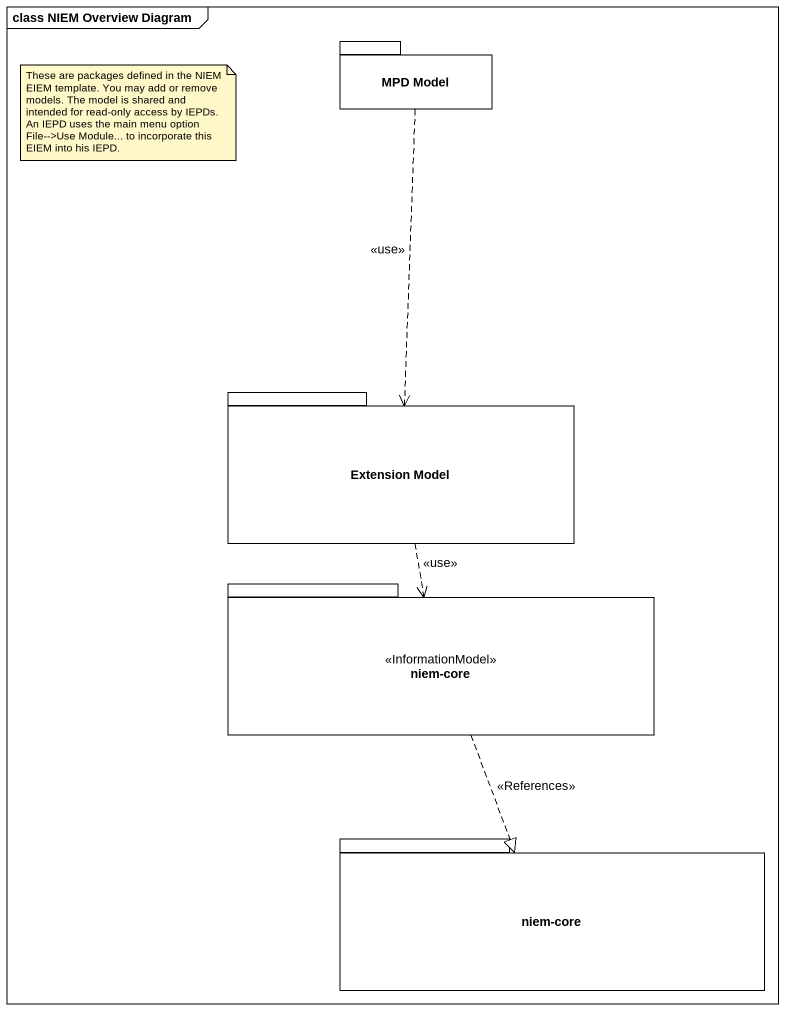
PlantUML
@startuml
mainframe class NIEM Overview Diagram
package "MPD Model" as MPD_Model {
}
package "Extension Model" as Extension_Model {
}
package "niem-core" as niem_core <<InformationModel>> {
}
package "niem-core" as niem_core_2 {
}
MPD_Model ..> Extension_Model : <<use>>
Extension_Model ..> niem_core : <<use>>
niem_core ..|> niem_core_2 : <<References>>
note as N1
  These are packages defined in the NIEM EIEM template. You may add or remove models. The model is shared and intended for read-only access by IEPDs. An IEPD uses the main menu option File-->Use Module... to incorporate this EIEM into his IEPD.
end note
@enduml
